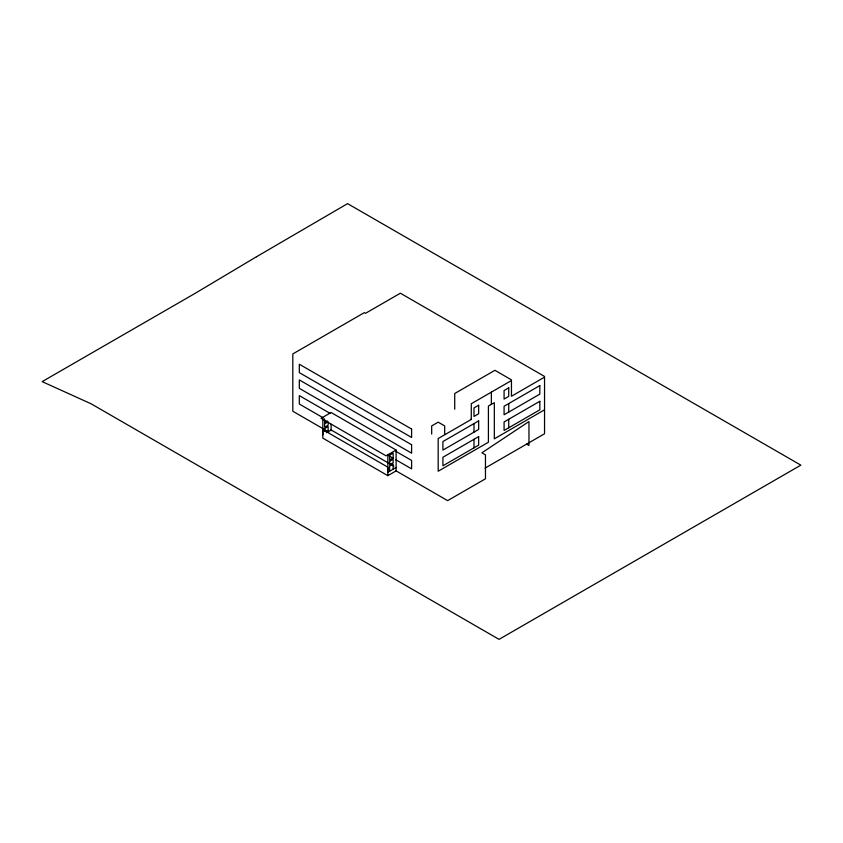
<?xml version="1.0" encoding="UTF-8"?>
<svg xmlns="http://www.w3.org/2000/svg" width="843" height="843" viewBox="0 0 843 843"><rect width="100%" height="100%" fill="white"/><g stroke="black" fill="none" stroke-linecap="round" stroke-linejoin="round"><path stroke-width="1.26" d="M322.827 418.518L322.827 438.128L387.833 475.663L396.105 470.889L396.105 450.036L331.099 412.512L321.057 418.307L386.062 455.831L396.105 450.036M324.597 431.152L324.597 428.613L328.148 426.569L328.148 431.648M324.597 418.823L324.597 422.438L327.263 420.899M331.099 430.752L331.099 424.229M387.833 475.663L387.833 454.809M389.603 471.226L389.603 466.147L393.154 464.103L393.154 469.182M491.364 404.366L491.364 392.143M544.546 409.824L544.546 377.137L511.459 396.242L511.459 380.541L471.279 403.744L471.279 419.435L438.181 438.539L438.181 471.226L488.413 442.227L488.413 406.063L494.325 402.659L494.325 438.824L544.546 409.824L544.546 432.891M326.378 432.67L331.099 429.941L393.829 466.158M396.105 467.475L387.833 472.249L387.833 467.17L322.827 429.645L322.827 434.725M485.031 468.128L544.546 433.766M544.546 376.452L400.362 293.206L365.504 313.333L364.313 312.648L292.816 353.934L292.816 410.372M511.459 379.866L494.915 370.309L454.725 393.512L454.725 409.203M526.601 444.135L528.961 445.494L528.961 421.553L481.911 452.807L485.463 454.851L485.463 478.803L447.633 500.637L395.588 470.594M329.94 413.291L299.318 395.609L299.318 404.029L323.132 417.78M395.725 451.279L411.605 460.447L411.605 468.856L395.725 459.688M388.918 455.757L393.449 458.381M292.816 411.247L328.854 432.059M471.279 418.76L471.3 419.424M508.729 403.555L508.729 412.09M508.729 419.245L508.729 427.78M473.998 423.607L473.998 432.132M473.998 439.298L473.998 447.833M444.683 434.103L444.683 425.915L438.181 422.164L431.679 425.915L431.679 434.103M324.597 423.808L324.597 427.253L328.148 425.209L328.148 421.753L324.597 423.808M389.603 461.332L389.603 464.778L393.154 462.733L393.154 459.287L389.603 461.332M389.603 455.157L389.603 459.962L393.154 457.918L393.154 453.102L389.603 455.157M256.472 256.767L194.491 293.722L42.15 381.626L91.149 403.818L499.045 639.363L800.85 465.146L347.569 203.637L256.472 256.767M478.655 405.23L473.998 407.917L473.998 416.442L478.655 413.755L478.655 405.23M508.729 387.864L504.082 390.541L504.082 399.076L508.729 396.389L508.729 387.864M478.655 420.92L442.912 441.553L442.912 450.088L478.655 429.456L478.655 420.92M539.826 385.609L504.082 406.242L504.082 414.767L539.826 394.134L539.826 385.609M478.655 436.611L442.912 457.254L442.912 465.779L478.655 445.146L478.655 436.611M539.826 401.3L504.082 421.932L504.082 430.467L539.826 409.824L539.826 401.3M411.605 429.055L299.318 364.229L299.318 372.638L411.605 437.464L411.605 429.055M411.605 444.746L299.318 379.919L299.318 388.338L411.605 453.165L411.605 444.746"/></g></svg>
